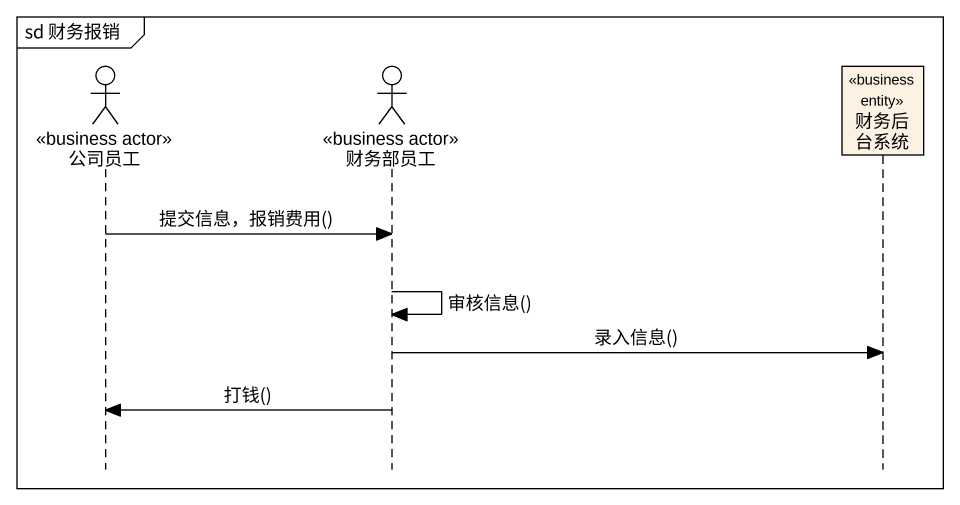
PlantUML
@startuml
mainframe sd 财务报销
hide footbox
actor 公司员工 <<business actor>>
actor 财务部员工 <<business actor>>
participant 财务后台系统 <<business entity>>

公司员工 -> 财务部员工 : 提交信息，报销费用()
财务部员工 -> 财务部员工 : 审核信息()
财务部员工 -> 财务后台系统 : 录入信息()
财务部员工 -> 公司员工 : 打钱()
@enduml
